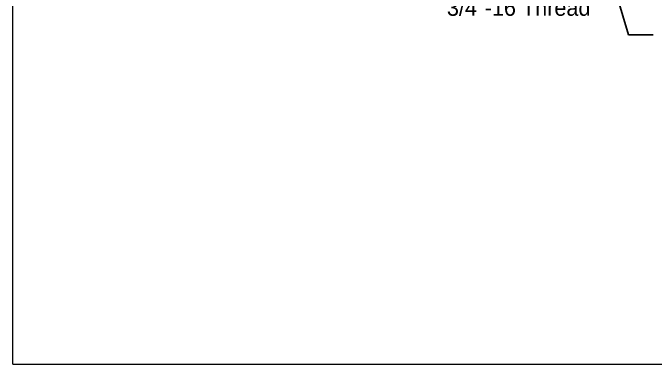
# Model space of a CAD drawing. Header units: inches. Extents: x 0.3 to 13.4, y 0.3 to 10.3.
# Drawn here: x 0.31 to 6.45, y 0.31 to 3.68 of the extents above; entities that cross this region are included whole.
import ezdxf

# ---------------------------------------------------------------- set-up
doc = ezdxf.new("R2010")
doc.units = ezdxf.units.IN
doc.header["$LTSCALE"] = 1.25
doc.header["$MEASUREMENT"] = 0
doc.linetypes.add('SLD-Solid', pattern=[0])
doc.styles.add('SLDTEXTSTYLE0', font='ARIAL.TTF', dxfattribs={"width": 0.948})
doc.styles.get("Standard").update_dxf_attribs({"font": 'ARIAL.TTF'})
doc.dimstyles.new('SLDDIMSTYLE3', dxfattribs={"dimtxt": 0, "dimasz": 0.15625, "dimexe": 0, "dimexo": 0.0625, "dimgap": 0, "dimtad": 0, "dimtih": 1, "dimtoh": 1, "dimdec": 0, "dimrnd": 1e-09, "dimzin": 0, "dimdsep": 46, "dimtxsty": 'Standard', "dimsah": 1, "dimcen": 0.09, "dimadec": 0, "dimazin": 0, "dimtfac": 0.15625, "dimtdec": 0, "dimtofl": 0, "dimtmove": 0, "dimatfit": 3, "dimfxl": 0, "dimfrac": 2, "dimtolj": 1, "dimtzin": 0, "dimarcsym": 0})

msp = doc.modelspace()

# ---------------------------------------------------------------- linework, layer by layer
at = {"color": 7, "linetype": 'SLD-Solid', "lineweight": 0}
for q in [(0.3125, 10.3125), (13.4375, 0.3125)]:
    msp.add_line((0.3125, 0.3125), q, dxfattribs=at)

# ---------------------------------------------------------------- texts
at = {"color": 7, "linetype": 'Continuous', "lineweight": 0, "insert": (4.46334, 3.80393), "char_height": 0.15625, "attachment_point": 1, "style": 'SLDTEXTSTYLE0'}
msp.add_mtext('3/4"-16 Thread', dxfattribs=at)

# ---------------------------------------------------------------- leaders
at = {"color": 7, "linetype": 'Continuous', "lineweight": 0}
msp.add_leader([(5.82313, 4.72649), (6.20035, 3.46466), (6.43472, 3.46466)], dimstyle='SLDDIMSTYLE3', dxfattribs=at)

doc.saveas('drawing.dxf')
